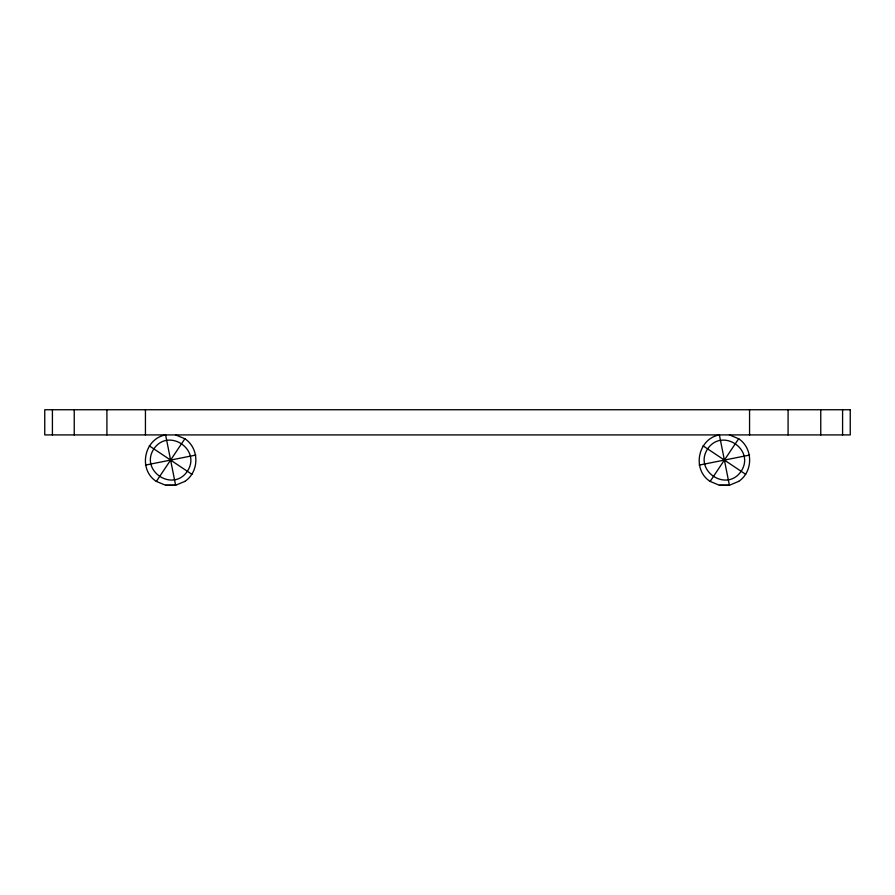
<?xml version="1.0" encoding="UTF-8"?>
<svg xmlns="http://www.w3.org/2000/svg" width="895" height="895" viewBox="0 0 895 895"><rect width="100%" height="100%" fill="white"/><g stroke="black" fill="none" stroke-linecap="round" stroke-linejoin="round"><path stroke-width="1.34" d="M156.345 481.398L165.597 485.258L175.621 485.258L165.597 434.914C144.039 438.74 137.897 469.64 156.345 481.42L184.873 438.751L175.621 434.914M184.873 481.42C199.495 471.654 199.529 448.473 184.873 438.718M710.127 481.398L719.379 485.258L729.403 485.258L719.379 434.914C697.82 438.74 691.678 469.64 710.127 481.42L738.655 438.751L729.403 434.892M738.655 481.42C753.277 471.654 753.31 448.473 738.655 438.718M184.873 481.398L175.621 485.258L165.597 485.235M738.655 481.398L729.403 485.258L719.379 485.235M145.438 465.098L195.781 455.074M699.219 465.098L749.562 455.074M703.056 445.822L745.725 474.35M149.275 445.822L191.944 474.35M842.587 409.742L842.587 434.914M820.76 409.742L820.76 434.914M788.092 409.742L788.092 434.914M749.562 409.742L749.562 434.914M145.438 409.742L145.438 434.914M106.908 409.742L106.908 434.914M74.24 409.742L74.24 434.914M52.413 409.742L52.413 434.914M153.862 448.898C139.508 470.58 172.813 492.843 187.357 471.273C201.711 449.592 168.405 427.329 153.862 448.898M707.643 448.898C693.289 470.58 726.595 492.843 741.138 471.273C755.492 449.592 722.187 427.329 707.643 448.898M850.25 409.742L44.75 409.742L44.75 434.914L850.25 434.914L850.25 409.742"/></g></svg>
